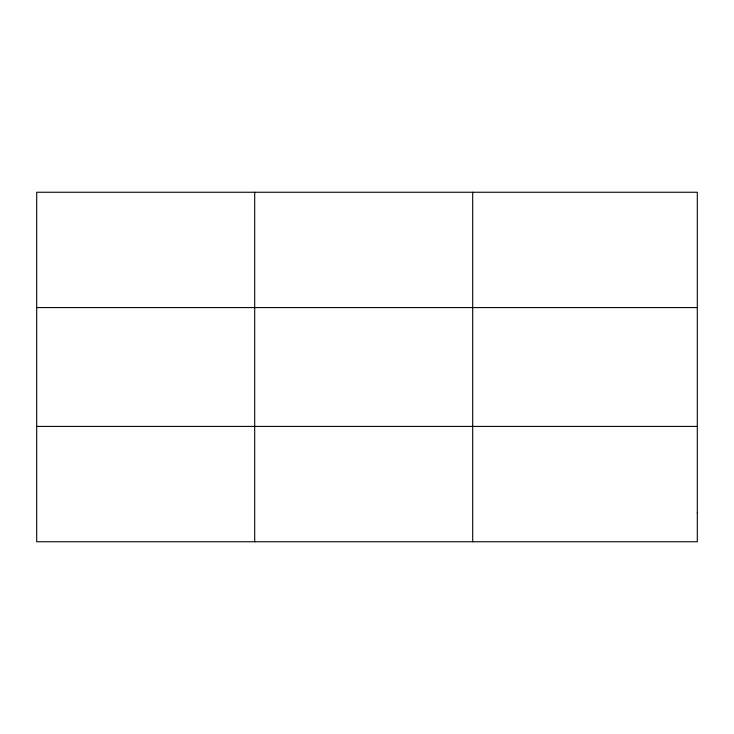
<?xml version="1.0" encoding="UTF-8"?>
<svg xmlns="http://www.w3.org/2000/svg" width="734" height="734" viewBox="0 0 734 734"><rect width="100%" height="100%" fill="white"/><g stroke="black" fill="none" stroke-linecap="round" stroke-linejoin="round"><path stroke-width="1.1" d="M254.698 192.253L254.698 541.747M472.696 192.253L472.696 541.747M36.7 307.583L697.3 307.583M36.7 426.417L697.3 426.417M697.3 512.919L697.3 541.747L36.7 541.747L36.7 192.253L697.3 192.253L697.3 512.919"/></g></svg>
